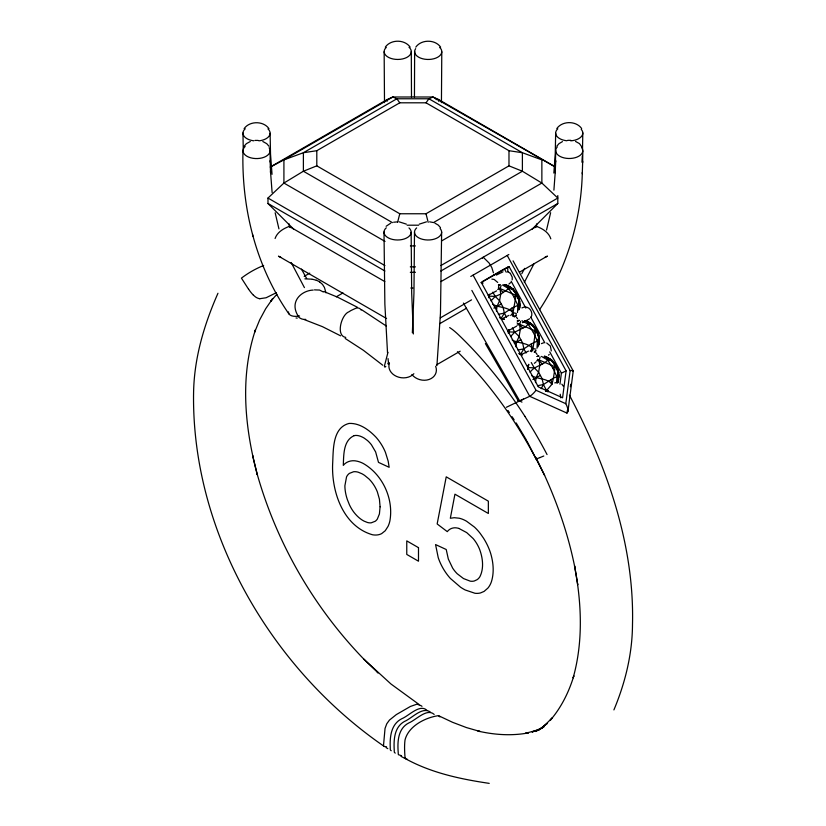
<?xml version="1.0" encoding="UTF-8"?>
<svg xmlns="http://www.w3.org/2000/svg" width="826" height="826" viewBox="0 0 826 826"><rect width="100%" height="100%" fill="white"/><g stroke="black" fill="none" stroke-linecap="round" stroke-linejoin="round"><path stroke-width="1.24" d="M411.296 51.47L411.493 97.045M411.141 232.312L411.689 293.178L413.361 333.972M441.786 51.78L441.435 102.641M441.642 232.013L440.475 313.106L436.923 365.608M555.609 162.01L555.65 160.574L555.268 172.727L555.681 150.508M555.661 133.203L555.248 154.018L553.843 173.057M414.445 97.045L414.642 51.47M582.805 132.883L582.506 149.743M582.64 162.639L582.826 150.797M519.058 309.657A18.1 14.765 64 0 0 503.994 284.671C515.125 286.746 521.258 300.117 519.234 309.492C522.084 299.115 515.094 286.612 504.273 284.64M538.428 345.371C541.97 335.903 535.072 322.883 525.016 320.839C535.465 324.029 541.619 336.626 537.963 346.858M558.841 377.699C559.429 371.235 556.569 364.947 552.078 360.404C548.66 357.493 537.798 352.909 550.322 359.516C554.927 363.161 557.87 368.644 558.49 374.467C558.872 377.843 556.61 389.376 558.521 377.864M512.213 279.849L512.223 277.144L510.375 273.427M539.533 309.729C566.357 269.1 581.205 221.027 582.32 172.366M582.278 173.811L582.681 161.204M517.499 312.507L517.861 305.341L519.668 301.108L513.039 288.966L508.723 288.625L502.456 284.98M537.024 348.221L537.375 341.055L539.182 336.822L532.553 324.69L528.248 324.339L521.98 320.695M556.6 382.737L556.9 376.77L558.706 372.536L552.078 360.404L547.762 360.064L541.495 356.409M488.775 296.152C488.548 301.191 490.365 290.576 488.775 296.152L495.239 296.42L500.732 294.108L508.723 288.625L507.443 285.414L506.885 285.693M527.721 369.16L528.836 364.411M412.36 332.785L413.95 293.178L414.497 232.312M581.938 162.226L582.309 155.969M555.309 171.281L553.905 190.135M384.555 365.505L387.983 352.32M471.852 290.422L529.724 396.304L566.956 413.093C569.176 411.555 567.338 406.475 565.8 403.697L570.136 370.564L507.226 255.461L508.837 254.501M567.947 411.348L573.234 370.988M496.447 311.165L497.015 306.384L499.554 300.778L500.732 294.108L500.081 289.059L501.083 285.538M515.961 346.889L516.539 342.098L519.069 336.502L520.246 329.822L519.606 324.773L520.607 321.262M535.485 382.603L536.064 377.812L538.593 372.216L539.77 365.536L539.12 360.487L540.121 356.977M559.956 384.183L561.391 373.176L549.744 351.866M505.326 268.398L509.084 266.561L566.099 370.884L562.578 397.802L538.366 386.888L481.362 282.575M566.987 413.083L567.286 410.584M570.415 386.744L570.745 384.224M508.527 333.291L509.095 330.059L508.289 331.866L514.763 332.135L525.45 326.817L528.248 324.339L526.967 321.138L526.399 321.407M528.051 369.005L528.289 365.939M550.632 212.705L546.533 230.041M519.141 308.129L519.709 307.85L517.861 305.341L511.821 308.15L513.153 316.482L513.008 312.703L516.085 295.378L517.324 294.479L516.756 294.748M538.666 343.843L539.233 343.575L537.375 341.055L531.345 343.864L532.625 350.936L535.599 331.092L536.838 330.194L536.27 330.472M397.595 222.339L399.774 213.758L316.802 165.85L303.39 171.23L283.917 183.052L267.985 198.054L267.985 203.495L293.777 229.287M531.097 317.236C533.441 312.909 530.003 306.797 524.975 307.004M275.089 238.497C277.185 232.24 283.359 228.595 289.214 226.407L384.833 281.604M613.904 709.906C625.179 682.978 632.251 654.295 632.489 624.993L632.499 624.219C634.461 543.642 606.408 465.647 569.444 395.169M217.961 293.261C203.857 325.207 193.811 359.227 193.563 394.394L193.542 395.262C192.396 533.307 271.331 668.564 383.749 746.085M534.081 263.577L524.324 282.42M511.821 308.15L504.376 313.126L501.031 318.588L504.459 319.239A18.1 14.765 64 0 1 499.792 317.742M531.345 343.864L523.89 348.84L520.556 354.302C516.302 351.959 526.059 355.892 520.556 354.302M541.195 388.705L543.415 384.555L553.461 378.081L556.9 376.77L558.748 379.289L558.18 379.568M521.774 273.736L524.655 268.357M388.757 362.438L387.828 363.801M244.114 128.639C249.617 120.761 263.453 120.761 268.956 128.639M244.124 146.243L246.344 143.683L250.299 141.504M385.298 47.123C390.801 39.225 404.637 39.235 410.14 47.123M415.798 47.134C421.301 39.256 435.137 39.256 440.64 47.134M556.817 128.557C562.32 120.658 576.156 120.658 581.659 128.546M556.827 146.161L559.047 143.6L562.465 141.607M270.969 166.749L283.917 159.872L303.39 152.727L316.802 150.704L399.774 102.806L426.01 102.806L428.921 98.769L432.969 97.003L438.627 99.533L554.463 166.408M482.436 258.208L483.2 257.216L489.095 263.009L491.8 267.552L493.432 272.817M510.705 315.553L513.008 312.703L516.333 313.446M530.22 351.267L532.522 348.417L535.857 349.161M276.937 294.242L270.66 301.284L272.642 298.682L265.693 308.717L259.684 319.868L254.666 332.083L255.471 329.822C239.716 376.656 244.826 427.765 257.32 474.723L252.58 455.436L252.859 456.685M515.135 316.182L516.105 315.119A18.1 14.765 64 0 1 515.114 316.255L516.426 314.964M535.62 350.833L534.649 351.897L535.95 350.678M535.475 227.584L536.57 226.407L536.57 223.96M491.057 300.85L495.239 296.42L492.812 292.156M510.571 336.564L514.763 332.135L512.337 327.881M530.096 372.289C534.226 365.835 542.858 365.712 547.762 360.064L546.492 356.853L545.924 357.131M532.016 229.287L557.798 203.495L557.798 195.576M496.632 290.845L488.125 295.347M529.724 318.722L522.331 322.687M548.536 355.149L549.249 354.437M386.124 226.293L390.781 223.113M514.299 316.988L515.383 316.059M508.888 284.061L510.623 282.616M516.57 326.167L508.145 330.875M534.35 363.337L536.084 361.881M544.344 726.457L538.449 730.163L547.504 723.204L543.828 726.219L552.067 717.99L550.116 720.478C561.267 707.583 568.918 692.054 573.853 675.802L573.141 677.857C583.404 641.42 581.566 602.712 574.545 565.862L577.735 584.725L577.539 583.579M517.861 305.341L513.844 296.761L516.085 295.378L498.388 287.83L503.333 292.6M537.375 341.055L533.359 332.475L535.599 331.092L517.912 323.544M556.9 376.77L552.883 368.19L556.363 365.908L555.795 366.186M419.288 224.135L426.495 221.843M270.216 167.048L387.157 99.533L392.815 97.003L432.969 97.003L554.814 166.749M304.185 276.359L309.76 273.148M399.774 213.758L426.01 213.758L508.981 165.85L522.393 171.23L541.866 183.052L557.798 198.054L440.857 265.569M433.371 222.628L522.393 171.23L522.393 152.727L428.921 98.769L396.872 98.769L392.815 97.003L283.917 159.872L283.917 183.052L385.04 241.429M336.306 296.792L342.986 292.931M441.858 240.789L541.866 183.052L541.866 159.872L522.393 152.727L508.981 150.704L426.01 102.806M440.857 271.021L557.798 203.495M440.95 281.604L536.57 226.407C542.548 228.616 548.836 232.416 550.818 238.848M470.789 276.462L507.226 255.461M482.198 281.666L504.387 268.853L506.224 272.219M480.969 282.668L509.084 266.561M440.32 317.886L471.532 299.869M519.451 272.198L547.318 256.112M439.68 323.709L466.463 308.243M436.52 364.865L460.196 351.184M544.231 726.467L535.496 731.495L542.682 727.696L532.12 732.032L536.59 730.349L525.326 733.343L528.506 732.879C511.738 736.049 494.464 734.892 477.924 731.051L480.123 731.506L466.442 727.572L452.524 722.285L438.472 715.657C425.535 717.474 408.467 725.992 405.019 739.982C404.275 745.806 404.585 751.701 405.039 757.535M276.318 292.714L266.086 297.763L259.818 298.702M495.239 296.42L499.554 300.778L501.31 303.999L493.845 308.108M514.763 332.135L519.069 336.502L520.824 339.713L514.422 343.244M531.252 362.531L534.277 367.849L538.593 372.216L540.349 375.427L532.884 379.537M523.539 399.041L506.338 407.301M496.323 275.089L503.003 271.837M499.503 284.743L498.367 284.929M512.471 289.245L513.039 288.966M519.1 301.376L519.668 301.108M503.375 318.103L508.94 315.387M531.985 324.959L532.553 324.69M538.614 337.091L539.182 336.822M521.784 354.354L528.464 351.102M527.814 367.58L534.277 367.849M551.51 360.683L552.078 360.404M558.139 372.815L558.706 372.536M561.391 373.176L566.099 370.884M545.883 391.111L546.853 391.235M463.396 303.059L519.719 400.951L529.724 396.304A6.278 1.497 -46.3 0 0 535.929 390.316M543.776 456.004L540.049 457.542M521.908 307.902L524.025 307.127M541.433 343.616L543.539 342.842M354.178 435.653C343.089 440.495 343.781 455.24 343.296 465.379C346.528 461.228 352.227 459.896 357.183 461.207A36.024 20.795 60 0 1 363.172 463.427C382.655 474.527 393.857 498.966 389.872 520.989A46.783 27.01 60 0 1 388.024 526.42L385.236 530.746L381.674 533.596A34.868 20.134 60 0 1 377.368 534.928A35.941 20.753 60 0 1 372.443 534.752C343.151 526.245 331.494 491.852 332.63 464.057C333.425 450.294 332.104 427.775 349.026 423.439C359.475 422.902 368.768 429.726 375.706 436.902A31.316 18.079 60 0 1 381.209 444.171A31.212 18.017 60 0 1 385.443 452.359L388.168 461.135L389.16 467.299L378.494 462.374L375.644 451.967L371.452 444.811A19.628 11.327 60 0 0 367.374 440.464L364.349 438.214A25.441 14.692 60 0 0 362.263 437.047A23.076 13.319 60 0 0 354.168 435.622M545.077 257.165L545.852 256.917A13.402 10.108 35.7 0 0 547.246 256.297M519.347 320.302L517.634 320.767L519.017 320.457A18.1 14.765 64 0 0 517.572 320.756M537.406 356.357L538.872 356.016M537.158 356.481L538.542 356.182M554.773 382.903L556.817 382.448M498.398 314.293L504.376 313.126L506.545 317.277M517.923 350.007L523.89 348.84L526.069 353.001M537.437 385.721L543.415 384.555L546.667 390.791L547.7 390.853L546.11 391.07L552.047 384.131L553.461 378.081L555.124 366.806L537.427 359.258L542.372 364.039M345.753 337.4C335.511 335.872 341.365 314.448 348.985 311.774A38.76 22.374 -60 0 1 351.236 310.38L355.934 308.212A11.11 6.412 -60 0 1 361.148 310.07M313.209 290.081C302.017 290.422 289.327 300.984 297.763 315.387M393.62 222.225L397.564 221.874M314.469 289.874L319.569 290.05L323.348 291.991M497.665 289.337L500.081 289.059M517.179 325.052L519.606 324.773L522.848 328.325M536.704 360.766L539.12 360.487M546.265 390.925L545.573 390.935M304.877 278.858L311.743 279.157M570.828 140.337L567.679 140.337M436.056 99.533L438.627 99.533L438.627 101.237M254.976 140.42L258.125 140.42M407.125 225.199L418.658 225.199M410.388 245.921L415.406 245.921M410.315 266.86L415.468 266.86M410.315 272.301L415.468 272.301M410.78 288.026L412.897 288.026M296.018 317.969L297.257 318.093M386.547 746.766L384.4 746.508A3.067 1.673 -57.4 0 1 383.543 745.093L385.04 728.439L386.764 723.783L389.449 720.086L396.335 714.583L410.408 706.457L417.14 704.103L420.166 705.507M491.883 279.126L494.113 279.415L497.737 282.44M312.3 279.229L316.317 280.231M401.539 755.718L398.462 754.716A3.366 1.982 -61 0 1 398.277 753.921A97.84 57.603 -61 0 1 398.184 752.063C397.389 741.387 398.008 728.398 408.922 722.884C416.087 719.973 426.98 707.758 434.166 714.418M405.06 757.525A3.067 1.859 -62.7 0 0 406.103 759.073L407.259 759.218M399.144 221.833L406.351 224.125M429.634 221.843L432.648 222.39M489.219 783.368C460.557 779.114 431.802 773.033 406.113 759.042M391.214 750.741L390.419 750.07A3.366 1.9 -59 0 1 390.275 749.306A97.84 55.363 -59 0 1 390.244 747.478C389.789 736.823 391.008 724.144 401.756 718.744C408.87 715.905 419.68 703.731 426.794 710.164M395.251 753.116L394.446 752.434A3.366 1.941 -60 0 1 394.281 751.66A97.829 56.478 -60 0 1 394.219 749.812C393.651 739.549 394.322 727.045 404.451 721.47C412.112 718.3 422.169 706.261 430.336 712.033M280.706 257.165L279.931 256.917A13.402 10.108 -35.7 0 1 278.868 256.473M458.915 528.444L466.69 532.594L473.112 538.5A22.55 13.02 60 0 1 476.788 543.653A23.871 13.784 60 0 1 479.648 549.435C482.766 557.963 484.098 568.143 479.978 576.558A27.082 15.632 60 0 1 477.17 579.635L474.33 580.977A23.655 13.66 60 0 1 470.231 581.153L463.5 578.561L457.191 573.729A21.662 12.504 60 0 1 452.638 568.082L448.322 559.047L446.226 549.507L435.56 544.571L438.234 557.674A34.991 20.196 60 0 0 442.344 567.049A36.747 21.218 60 0 0 444.12 570.095A35.219 20.34 60 0 0 450.356 578.417L460.567 587.224A55.321 31.946 60 0 0 465.245 589.991L474.95 593.264A36.354 20.991 60 0 0 480.453 592.954L484.088 591.416L487.887 588.102A44.17 25.503 60 0 0 491.429 581.68C494.268 572.563 493.37 562.63 490.716 553.585A37.335 21.559 60 0 0 487.247 544.85L486.369 543.126A41.104 23.727 60 0 0 483.458 538.077L480.278 533.524A34.31 19.814 60 0 0 474.434 527.071L466.514 521.196A35.817 20.681 60 0 0 459.246 518.222L454.228 517.706L450.335 518.263L454.94 494.185L488.352 513.483L488.352 501.165L446.226 476.839L437.16 523.952L447.289 531.645A27.506 15.88 60 0 1 453.835 527.866A23.613 13.629 60 0 1 458.915 528.454M304.391 319.641L322.46 326.662L340.622 335.841M575.505 141.411L579.46 143.6L582.351 147.658M262.802 141.504L266.757 143.683L268.977 146.243M500.009 317.7L502.982 318.877M324.04 291.599L337.617 297.195L357.41 307.282M565.8 403.697L536.012 390.275L473.102 275.161M434.848 223.123L438.276 225.116L440.485 227.677M492.657 304.236C499.059 308.057 507.763 306.498 513.008 312.703M512.172 339.951C518.583 343.771 527.287 342.212 532.522 348.417M531.696 375.665C538.098 379.485 546.802 377.926 552.047 384.131L550.859 379.578M547.452 391.545L548.041 391.854M519.719 400.951L521.96 402.128M404.399 758.154L400.971 756.327M392.422 222.628L303.39 171.23L303.39 152.727L396.872 98.769L399.774 102.806M267.985 198.054L384.926 265.569M267.985 203.495L384.926 271.021M278.465 256.112L386.578 318.537M546.729 343.007L550.343 346.032L551.314 350.905M361.716 309.791L386.238 325.981M345.175 338.464L363.347 350.265L382.768 365.237M420.465 705.352L422.003 706.313M386.114 747.592L387.817 748.666M449.685 327.581L452.411 329.502A65.378 37.748 60 0 1 458.296 334.592C483.757 358.938 505.811 386.723 524.892 416.304M438.472 715.657L439.886 716.896M319.755 281.976L322.512 284.412L324.37 287.386M418.927 704.382L390.966 684L363.894 659.231L378.112 672.942L377.275 672.127M508.042 271.713L510.076 273.117M517.066 322.935L519.616 324.763M253.458 295.192L255.213 296.71A9.788 7.971 52.7 0 0 259.818 298.733M457.439 351.742C489.137 382.954 515.362 419.525 535.991 458.884M561.845 384.183L563.415 386.279M364.607 659.922C314.117 608.008 276.71 543.353 257.051 473.639M290.308 227.584L289.214 226.407L289.214 223.96M516.322 316.977L517.582 318.764M535.837 352.692L537.106 354.478M248.595 289.276L241.44 278.125A285.342 164.746 60 0 1 263.659 265.487M508.723 288.625L513.844 296.761M528.248 324.339L533.359 332.475M547.762 360.064L552.883 368.19M508 410.481L509.363 412.556M512.079 416.707L514.123 419.815M288.914 313.932C255.957 266.437 241.44 208.317 242.978 150.9M516.167 422.933L526.399 440.021M306.601 278.414L301.469 269.09M304.422 287.613L291.175 262.523M485.378 343.564L518.325 400.961M513.07 260.851L573.151 370.802M511.129 281.191L525.842 308.119M530.746 317.091L544.84 342.883M501.31 303.999L503.065 307.21L504.376 313.126M520.824 339.713L522.59 342.924L523.89 348.84M540.349 375.427L542.104 378.649L543.415 384.555M526.998 441.125L544.623 475.384L535.94 457.47M544.664 475.497C557.942 504.738 568.391 535.32 574.72 566.842M324.597 287.933L325.919 292.807M278.94 228.885L275.161 212.778M426.01 213.758L428.188 222.339M560.224 394.219L560.771 397.833M493.7 274.624L493.772 275.275M388.044 358.598L388.602 364.183M272.115 192.551L270.494 171.364M272.033 174.317L270.525 154.101L270.102 133.275M387.518 352.743L384.864 304.175L383.997 232.003M498.594 284.794L498.697 287.314M270.143 160.657L270.536 172.799M243.267 149.847L242.958 132.986M384.503 102.62L384.152 51.77M270.123 150.58L270.195 162.092M508.981 150.704L508.981 165.85M387.157 99.533L387.157 101.237M316.802 150.704L316.802 165.85M439.628 47.381A13.577 7.837 0 0 1 429.458 59.431A13.577 7.837 0 0 1 415.654 48.662M409.035 47.278A13.577 7.837 0 0 1 406.702 57.49A13.577 7.837 0 0 1 388.87 57.562A13.577 7.837 0 0 1 386.31 47.371M581.917 147.833A13.577 7.837 0 0 1 568.453 158.478A13.577 7.837 0 0 1 557.251 146.987M581.236 129.372A13.577 7.837 0 0 1 570.725 140.833M566.956 140.771A13.577 7.837 0 0 1 557.818 128.804M408.984 227.914A13.577 7.837 0 0 1 406.413 238.105A13.577 7.837 0 0 1 388.571 238.022A13.577 7.837 0 0 1 386.269 227.811M413.857 373.713A13.763 10.955 7.9 0 1 396.635 376.46A13.763 10.955 7.9 0 1 389.459 363.048M440.072 228.503A13.577 7.837 0 0 1 436.345 238.373A13.577 7.837 0 0 1 418.875 237.929A13.577 7.837 0 0 1 416.655 227.914M435.643 366.29A13.66 11.161 15 0 1 429.076 379.475A13.66 11.161 15 0 1 411.875 374.529M267.944 128.877A13.577 7.837 0 0 1 258.827 140.854M253.85 140.812A13.577 7.837 0 0 1 245.229 128.794M269.111 147.771A13.577 7.837 0 0 1 255.306 158.54A13.577 7.837 0 0 1 245.136 146.501M299.57 315.955A13.763 6.608 -20.3 0 1 288.501 311.918M253.417 295.243A38.853 31.636 52.7 0 1 248.636 289.245M524.83 416.273A285.342 164.746 60 0 1 547.049 454.558M385.825 366.465A10.542 1.776 -66.6 0 1 384.482 365.65M316.306 280.272A13.908 10.697 43.7 0 1 319.745 281.986M305.775 319.394A10.542 9.148 -46.9 0 1 297.515 315.563M253.045 236.391A6.278 6.081 51.2 0 1 252.529 234.181M545.831 391.121A25.978 11.347 15.9 0 1 545.532 391.039M551.489 383.605A14.114 11.512 62.6 0 1 551.303 383.894M482.56 283.142A6.784 5.534 64 0 1 483.127 283.05M508.775 329.966A6.784 5.534 64 0 1 508.393 330.421M531.397 351.762A6.784 5.534 64 0 1 531.572 350.523M519.76 400.899A5.927 1.559 -48.5 0 1 518.707 401.199M518.305 400.878A5.927 1.559 -48.5 0 1 518.315 400.207M573.141 371.235A6.278 1.115 -11.3 0 1 572.831 371.483M570.064 370.606A6.278 1.115 -11.3 0 1 573.027 370.719M547.69 390.925A18.1 14.765 64 0 1 546.223 391.111M527.69 367.632A18.1 14.765 64 0 1 528.609 364.39M544.2 356.656A18.1 14.765 64 0 1 557.137 382.872M548.113 390.719A18.1 14.765 64 0 1 546.647 390.905M527.886 369.16A18.1 14.765 64 0 1 528.495 365.763M537.096 356.471A18.1 14.765 64 0 1 538.48 356.13M544.623 356.45A18.1 14.765 64 0 1 557.56 382.665M522.022 354.901A18.1 14.765 64 0 1 518.883 353.662M508.166 331.918A18.1 14.765 64 0 1 508.548 330.255M517.148 320.963A18.1 14.765 64 0 1 518.532 320.622M524.686 320.932A18.1 14.765 64 0 1 538.16 345.588M535.217 351.143A18.1 14.765 64 0 1 534.215 352.186M522.445 354.695A18.1 14.765 64 0 1 519.306 353.456M508.372 333.446A18.1 14.765 64 0 1 508.971 330.049M525.109 320.736A18.1 14.765 64 0 1 538.573 345.382M535.64 350.936A18.1 14.765 64 0 1 534.639 351.979M502.497 319.177A18.1 14.765 64 0 1 500.917 318.65M488.651 296.204A18.1 14.765 64 0 1 489.033 294.531M499.018 284.908A18.1 14.765 64 0 1 500.484 284.722M505.161 285.218A18.1 14.765 64 0 1 518.635 309.864M515.692 315.429A18.1 14.765 64 0 1 514.691 316.461M488.847 297.732A18.1 14.765 64 0 1 489.457 294.324M536.446 458.44A9.788 0.589 -27.6 0 0 536.208 458.936L536.797 458.771A38.853 2.344 -27.6 0 0 540.101 457.511M507.794 272.084A34.485 19.917 60 0 0 507.804 271.62L507.763 269.008A36.674 21.177 60 0 0 507.639 267.314M380.094 506.803L379.413 513.948L377.358 519.017A24.532 14.166 60 0 1 375.231 521.258L371.246 522.817A20.98 12.111 60 0 1 367.425 522.476L364.029 521.113A24.398 14.083 60 0 1 353.9 512.244A23.944 13.825 60 0 1 349.377 504.665L347.312 499.472A35.064 20.247 60 0 1 344.886 485.781L346.538 476.901A24.099 13.918 60 0 1 349.46 473.35L353.549 471.76A23.396 13.505 60 0 1 358.288 472.224L361.798 473.69A30.5 17.614 60 0 1 364.607 475.384L368.943 478.946A21.724 12.545 60 0 1 373.383 484.346L374.044 485.358A23.871 13.784 60 0 1 375.871 488.61A23.221 13.412 60 0 1 377.389 492.007L379.423 499.172L380.094 506.803M418.493 547.659L406.764 540.885L406.764 554.432L418.493 561.205L418.493 547.659"/></g></svg>
